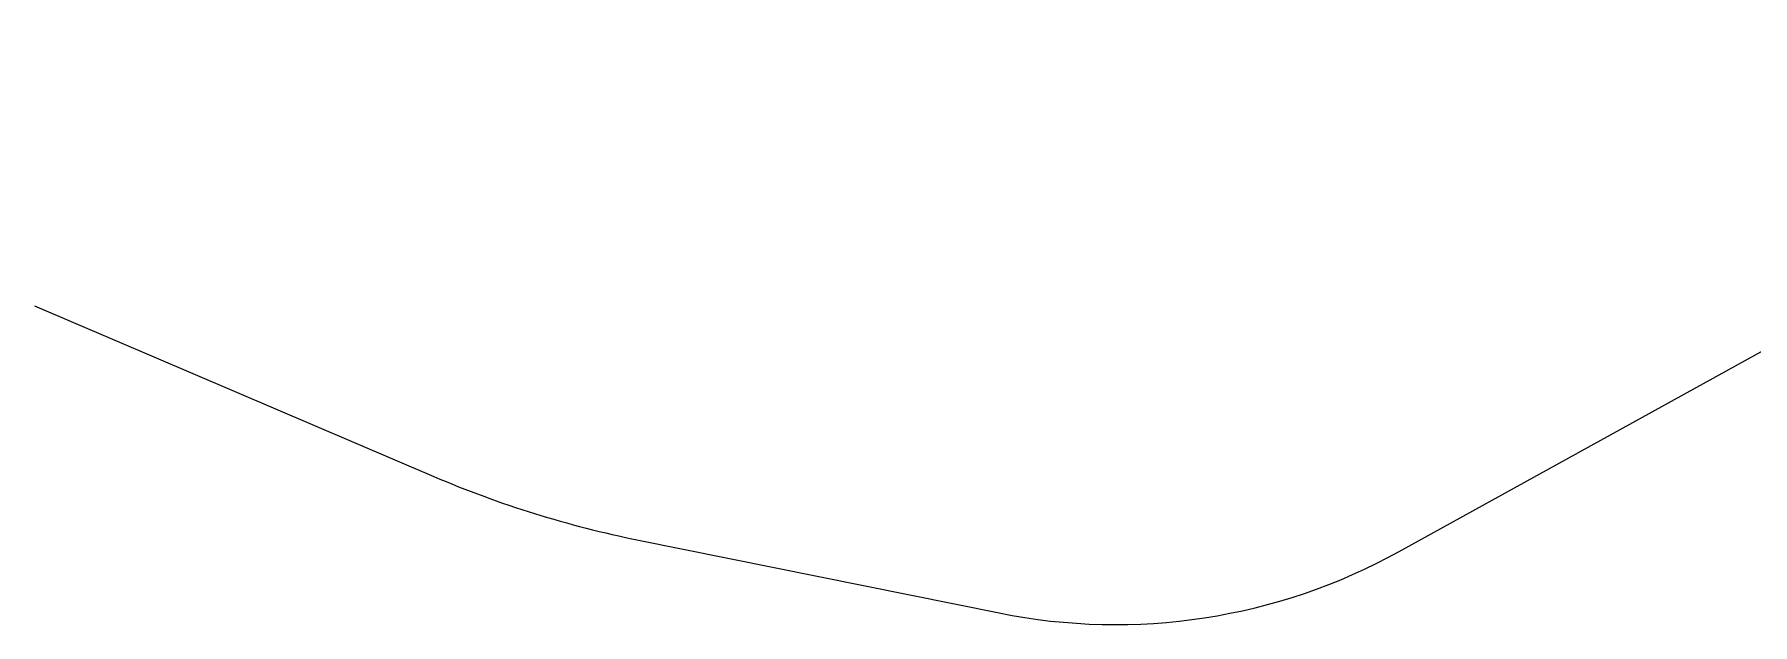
# Model space of a CAD drawing. Header units: metres. Extents: x 549578 to 552528, y 1838214 to 1839864.
# Drawn here: x 550155.3 to 550556.3, y 1838214.6 to 1838352.3 of the extents above; entities that cross this region are included whole.
import ezdxf

# ---------------------------------------------------------------- set-up
doc = ezdxf.new("R2010")
doc.units = ezdxf.units.M
doc.header["$LTSCALE"] = 0.72
doc.layers.add('1', color=7, linetype='Continuous', lineweight=13)

msp = doc.modelspace()

# ---------------------------------------------------------------- linework, layer by layer
at = {"layer": '1'}
for p, q in [((550473.8, 1838231.7), (550692.37, 1838352.34)), ((550155.33, 1838289.04), (550248.54, 1838249.21)), ((550296.3, 1838234.36), (550380.48, 1838217.36))]:
    msp.add_line(p, q, dxfattribs=at)
for centre, radius, start, end in [((550344.8, 1838474.51), 245, 246.8634, 258.5827), ((550407.6, 1838351.65), 137, 258.5827, 298.8952)]:
    msp.add_arc(centre, radius, start, end, dxfattribs=at)

doc.saveas('drawing.dxf')
